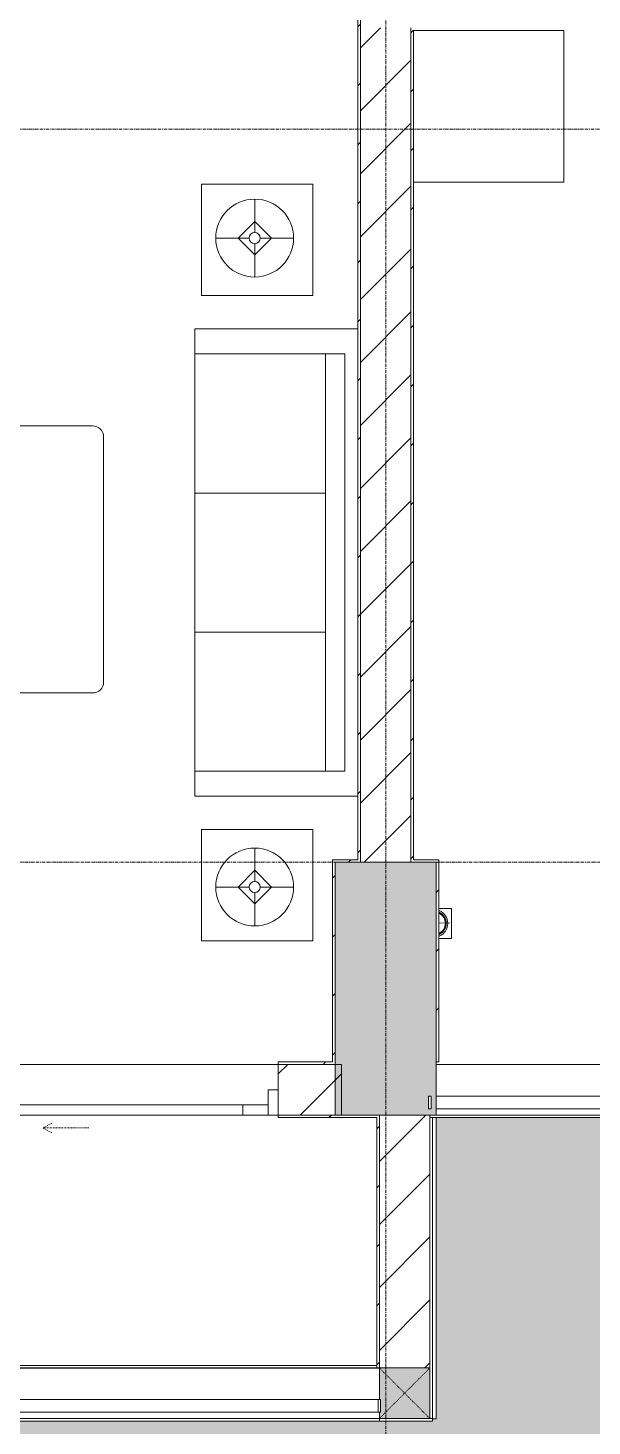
# Model space of a CAD drawing. Header units: millimetres. Extents: x 5357 to 259384, y -16348 to 109893.
# Drawn here: x 51338 to 53569, y 23307 to 28837 of the extents above; entities that cross this region are included whole.
import ezdxf

# ---------------------------------------------------------------- set-up
doc = ezdxf.new("R2010")
doc.units = ezdxf.units.MM
for name, pattern in [('Dash', [6, 3, -3]), ('Grid Line', [22.225, 12.7, -3.175, 3.175, -3.175]), ('IMPORT-CENTER _3_', [10.159999999999998, 6.35, -1.27, 1.27, -1.27])]:
    doc.linetypes.add(name, pattern=pattern)
for name, color, linetype, lineweight in [('0-1', 7, 'Continuous', 5), ('A-DOOR', 31, 'Continuous', 9), ('A-DOOR-FRAM', 31, 'Continuous', 9), ('A-DOOR-HDLN', 31, 'Dash', 9), ('A-FLOR-1', 53, 'Continuous', 9), ('A-FLOR-HRAL', 11, 'Continuous', 9), ('A-FLOR-HRAL-1', 254, 'Continuous', 9), ('A-FLOR-HRAL-2', 53, 'Continuous', 9), ('A-FLOR-PATT', 8, 'Continuous', 9), ('A-WALL', 113, 'Continuous', 9), ('A-WALL-2', 53, 'Continuous', 9), ('A-WALL-3', 113, 'Continuous', 18), ('A-WALL-PATT', 111, 'Continuous', 9), ('A-WALL-PATT-2', 53, 'Continuous', 9), ('G-IMPT', 8, 'Continuous', 9), ('G-IMPT-1', 254, 'Continuous', 9), ('G-IMPT-2', 8, 'IMPORT-CENTER _3_', 9), ('I-FURN', 30, 'Continuous', 9), ('I-FURN-1', 254, 'Continuous', 9), ('I-WALL-1', 9, 'Continuous', 18), ('I-WALL-2', 53, 'Continuous', 9), ('M-EQPM', 50, 'Continuous', 9), ('S-BEAM-1', 53, 'Continuous', 9), ('S-COLS', 52, 'Continuous', 9), ('S-COLS-1', 253, 'Continuous', 5), ('S-COLS-2', 9, 'Continuous', 18), ('S-COLS-5', 52, 'Continuous', 18), ('S-COLS-6', 52, 'Dash', 9), ('S-COLS-HDLN', 52, 'Dash', 9), ('S-GRID-1', 1, 'Grid Line', 9)]:
    doc.layers.add(name, color=color, linetype=linetype, lineweight=lineweight)
pattern_1 = [(45, (0, 0), (-116.6726188957803, 116.6726188957803), [])]
pattern_2 = [(45, (0, 0), (-124.4507934888324, 124.4507934888324), [])]

# ---------------------------------------------------------------- blocks, each defined once
blk = doc.blocks.new('NCV_TKTC_KET CAU_rvt-1-TKCS_MB CẢNH QUAN CÂY XANH')
at = {"layer": 'S-COLS-1'}
h = blk.add_hatch(color=256, dxfattribs=at)
h.paths.add_polyline_path([(52932.5642870171, 24536.93603804534), (52952.56428701636, 24536.93603804534), (52952.56428701642, 25536.93603804533), (52552.56428701644, 25536.9360380454), (52552.56428701638, 24536.93603804542), (52922.56428701711, 24536.93603804534)])
h.paths.add_polyline_path([(52922.56428701711, 24561.8647070676), (52922.56428701711, 24611.86470706758), (52932.5642870171, 24611.86470706758), (52932.5642870171, 24561.8647070676)])
at = {"layer": 'S-BEAM-1'}
blk.add_line((52727.56428701632, 23535.31038482557), (49652.63561799379, 23535.31038482558), dxfattribs=at)
at = {"layer": 'S-COLS-2'}
for p, q in [((52952.56428701636, 25536.9360380453), (52552.56428701639, 25536.93603804537)), ((52552.56428701639, 25536.93603804537), (52552.56428701632, 24536.93603804539)), ((52952.5642870163, 24536.93603804532), (52952.56428701636, 25536.9360380453)), ((52552.56428701632, 24536.93603804539), (52952.5642870163, 24536.93603804532))]:
    blk.add_line(p, q, dxfattribs=at)
blk = doc.blocks.new('MAY GIAT - MAY GIAT_dwg-348053-TKCS_MB CẢNH QUAN CÂY XANH')
at = {"layer": 'G-IMPT-1', "flags": 128}
blk.add_lwpolyline([(4.974473695688494, 596.6484654013149), (4.974473695688494, 2.28499705936074), (604.9744736956907, 2.28499705936074), (604.9744736956907, 596.6484654013149)], dxfattribs=at)
blk = doc.blocks.new('MAY GIAT - MAY GIAT-348233-TKCS_MB CẢNH QUAN CÂY XANH')
at = {"layer": 'I-FURN-1'}
for p, q in [((4.974473695576282, 596.6484654012911), (4.974473695576307, 2.284997059290624)), ((604.9744736955763, 2.284997059290624), (604.9744736955763, 596.6484654012911)), ((4.974473695576307, 2.284997059290624), (604.9744736955763, 2.284997059290624))]:
    blk.add_line(p, q, dxfattribs=at)
blk.add_blockref('MAY GIAT - MAY GIAT_dwg-348053-TKCS_MB CẢNH QUAN CÂY XANH', (0, 0))
blk = doc.blocks.new('LOBBY_SOFA_1 - LOBBY_SOFA_1-V9-TKCS_MB CẢNH QUAN CÂY XANH')
at = {"layer": 'I-FURN'}
for p, q in [((-2556.031877043275, -14.90830516926833), (-2556.031877043275, -660.0000000000033)), ((-708.0318770432656, -660.0000000000033), (-708.0318770432656, -14.90830516930557)), ((-2457.031877043275, -66.00000000000033), (-2457.031877043275, -660.0000000000033)), ((-807.0318770432661, -66.00000000000033), (-2457.031877043275, -66.00000000000033)), ((-807.0318770432661, -660.0000000000033), (-807.0318770432661, -66.00000000000036)), ((-807.0318770432661, -143.0000000000007), (-2457.031877043275, -143.0000000000007)), ((-1907.031877043272, -143.0000000000007), (-1907.031877043272, -660.0000000000033)), ((-1357.031877043269, -143.0000000000007), (-1357.031877043269, -660.0000000000033)), ((-3128.207177523057, -193.5195547443324), (-2688.207177523056, -193.5195547443324)), ((-3128.207177523057, -633.5195547443346), (-3128.207177523057, -193.5195547443324)), ((-2688.207177523056, -193.5195547443324), (-2688.207177523056, -633.5195547443346)), ((-575.8565765634854, -193.5195547443324), (-575.8565765634854, -633.5195547443346)), ((-135.8565765634831, -193.5195547443324), (-575.8565765634854, -193.5195547443324)), ((-135.8565765634831, -633.5195547443346), (-135.8565765634831, -193.5195547443324)), ((-2915.438876312456, -268.9580728429409), (-2915.438876312456, -400.9580728429414)), ((-348.6248777740852, -268.9580728429409), (-348.6248777740852, -400.9580728429414)), ((-2915.438876312456, -356.9580508429413), (-2981.438876312456, -422.9580728429414)), ((-2849.438810312455, -422.9580728429416), (-2915.438876312456, -356.9580508429414)), ((-414.6249437740855, -422.9580728429416), (-348.6248777740852, -356.9580508429412)), ((-348.6248777740852, -356.9580508429412), (-282.6248777740848, -422.9580728429416)), ((-2937.438876312455, -422.9580728429416), (-3069.438876312456, -422.9580728429416)), ((-2981.438876312456, -422.9580728429416), (-2915.438876312456, -488.9580728429418)), ((-2915.438876312456, -488.9580728429419), (-2849.438810312455, -422.9580728429416)), ((-2893.438876312456, -422.9580728429416), (-2761.438876312455, -422.9580728429416)), ((-370.6248777740853, -422.9580728429416), (-502.6248777740859, -422.9580728429416)), ((-348.6248777740852, -488.9580728429419), (-414.6249437740855, -422.9580728429416)), ((-282.6248777740848, -422.9580728429416), (-348.6248777740852, -488.9580728429419)), ((-326.624877774085, -422.9580728429416), (-194.6248777740844, -422.9580728429416)), ((-2915.438876312456, -444.9580728429417), (-2915.438876312456, -576.9580728429423)), ((-348.6248777740852, -444.9580728429417), (-348.6248777740852, -576.9580728429423)), ((-2688.207177523056, -633.5195547443346), (-3128.207177523057, -633.5195547443346)), ((-2556.031877043275, -660.0000000000033), (-708.0318770432655, -660.0000000000033)), ((-575.8565765634854, -633.5195547443346), (-135.8565765634831, -633.5195547443346)), ((-1160.302792475581, -1020.523632542165), (-2128.302792475603, -1020.523632542165)), ((-2172.302792475593, -1064.523632542172), (-2172.302792475593, -1504.523632542176)), ((-1116.302792475591, -1504.523632542176), (-1116.302792475591, -1064.523632542172)), ((-2128.302792475603, -1548.523632542166), (-1160.302792475581, -1548.523632542166))]:
    blk.add_line(p, q, dxfattribs=at)
for centre, radius in [((-2915.438876312456, -422.9580728429416), 154.0000000000009), ((-348.6248777740852, -422.9580728429416), 154.0000000000006), ((-2915.438876312456, -422.9580728429416), 22), ((-348.6248777740852, -422.9580728429416), 22.0000000000001)]:
    blk.add_circle(centre, radius, dxfattribs=at)
for centre, radius, start, end in [((-2128.302792475603, -1064.523632542172), 44.00000000002449, 89.99999999999986, 180.0000000000001), ((-1160.302792475581, -1064.523632542172), 43.99999999999, 0, 90), ((-2128.302792475603, -1504.523632542176), 44.00000000002451, 180.0000000000004, 269.9999999999995), ((-1160.302792475581, -1504.523632542176), 43.99999999999, 269.9999999999996, 0)]:
    blk.add_arc(centre, radius, start, end, dxfattribs=at)
at = {"layer": 'I-FURN-1'}
for p, q in [((-2556.031877043275, -14.90830516926833), (-2556.031877043275, -660.0000000000033)), ((-708.0318770432655, -660.0000000000033), (-708.0318770432655, -14.90830516930557)), ((-2688.207177523056, -193.5195547443324), (-3128.207177523057, -193.5195547443324)), ((-3128.207177523057, -193.5195547443324), (-3128.207177523057, -633.5195547443346)), ((-2688.207177523056, -633.5195547443346), (-2688.207177523056, -193.5195547443324)), ((-135.8565765634833, -193.5195547443407), (-575.8565765634851, -193.5195547443407)), ((-575.8565765634851, -193.5195547443407), (-575.8565765634851, -633.5195547443429)), ((-135.8565765634833, -633.5195547443429), (-135.8565765634833, -193.5195547443406)), ((-3128.207177523057, -633.5195547443346), (-2688.207177523056, -633.5195547443346)), ((-2556.031877043275, -660.0000000000033), (-708.0318770432655, -660.0000000000033)), ((-575.8565765634851, -633.5195547443429), (-135.8565765634833, -633.5195547443429)), ((-1160.302792475581, -1020.523632542165), (-2128.302792475603, -1020.523632542165)), ((-2172.302792475593, -1064.523632542172), (-2172.302792475593, -1504.523632542176)), ((-1116.302792475591, -1504.523632542176), (-1116.302792475591, -1064.523632542172)), ((-2128.302792475603, -1548.523632542166), (-1160.302792475581, -1548.523632542166))]:
    blk.add_line(p, q, dxfattribs=at)
for centre, radius, start, end in [((-2128.302792475603, -1064.523632542172), 44.00000000002456, 90, 179.9999999999999), ((-1160.302792475581, -1064.523632542172), 43.99999999999027, 1.526666247102488e-13, 90.00000000000017), ((-2128.302792475603, -1504.523632542176), 44.00000000002456, 180, 269.9999999999996), ((-1160.302792475581, -1504.523632542176), 43.99999999999, 269.9999999999996, 0)]:
    blk.add_arc(centre, radius, start, end, dxfattribs=at)
blk = doc.blocks.new('Railing - 50 x 10mm-457210-TKCS_MB CẢNH QUAN CÂY XANH')
at = {"layer": 'A-FLOR-HRAL-2'}
for p, q in [((25, 5), (-25, 5)), ((-25, 5), (-25, -5)), ((25, -5), (25, 5)), ((-25, -5), (25, -5))]:
    blk.add_line(p, q, dxfattribs=at)
blk = doc.blocks.new('Railing - Railing-641392-TKCS_MB CẢNH QUAN CÂY XANH')
at = {"layer": 'A-FLOR-HRAL-2'}
for p, q in [((31139.08842935817, 15351.17399189902), (30044.08842935743, 15351.17399189902)), ((30044.08842935742, 15301.17399189902), (31139.08842935817, 15301.17399189902))]:
    blk.add_line(p, q, dxfattribs=at)
at = {"rotation": 90.00000000000001}
for p in [(30019.08842935816, 15326.17399189902), (31144.08842935816, 15326.17399189902)]:
    blk.add_blockref('Railing - 50 x 10mm-457210-TKCS_MB CẢNH QUAN CÂY XANH', p, dxfattribs=at)
blk = doc.blocks.new('NCV_TKTC_TANG 1_rvt-1-TKCS_MB CẢNH QUAN CÂY XANH')
at = {"layer": 'A-WALL-PATT-2'}
h = blk.add_hatch(dxfattribs=at)
h.set_pattern_fill('FP_10', color=256, style=0, pattern_type=2)
h.set_pattern_definition(pattern_1)
h.paths.add_polyline_path([(52652.56428701639, 25546.93603804467), (52652.56428701652, 32236.93603804688), (52642.56428701649, 32236.93603804688), (52642.56428701642, 25546.93603804467)])
h = blk.add_hatch(dxfattribs=at)
h.set_pattern_fill('FP_10', color=256, style=0, pattern_type=2)
h.set_pattern_definition(pattern_1)
h.paths.add_polyline_path([(52852.56428701634, 25536.93603804464), (52862.56428701637, 25536.93603804464), (52862.56428701637, 28836.93603804694), (52852.56428701641, 28836.93603804694), (52852.56428701634, 25569.06477283951)])
h = blk.add_hatch(dxfattribs=at)
h.set_pattern_fill('FP_10', color=256, style=0, pattern_type=2)
h.set_pattern_definition(pattern_1)
h.paths.add_polyline_path([(52542.56428701651, 24746.93603804536), (52552.56428701655, 24746.93603804536), (52552.56428701655, 25546.93603804467), (52542.56428701651, 25546.93603804467), (52542.56428701651, 25075.93965462124)])
h = blk.add_hatch(dxfattribs=at)
h.set_pattern_fill('FP_10', color=256, style=0, pattern_type=2)
h.set_pattern_definition(pattern_1)
h.paths.add_polyline_path([(52652.56428701639, 25536.93603804471), (52652.56428701639, 25546.93603804467), (52552.56428701655, 25546.93603804467), (52552.56428701655, 25536.93603804471), (52564.07264685495, 25536.93603804471)])
h = blk.add_hatch(dxfattribs=at)
h.set_pattern_fill('FP_10', color=256, style=0, pattern_type=2)
h.set_pattern_definition(pattern_1)
h.paths.add_polyline_path([(52962.56428701649, 24746.93603804541), (52962.56428701649, 25536.93603804464), (52952.56428701645, 25536.93603804464), (52952.56428701645, 24746.93603804541)])
h = blk.add_hatch(dxfattribs=at)
h.set_pattern_fill('FP_10', color=256, style=0, pattern_type=2)
h.set_pattern_definition(pattern_1)
h.paths.add_polyline_path([(52552.56428701655, 24736.93603804538), (52552.56428701655, 24746.93603804536), (52327.56428701643, 24746.93603804536), (52327.56428701643, 24736.93603804538)])
h.paths.add_polyline_path([(49827.56428701645, 24736.93603804538), (49827.56428701645, 24746.93603804541), (49662.56428701633, 24746.93603804541), (49662.56428701633, 24736.93603804538)])
h = blk.add_hatch(dxfattribs=at)
h.set_pattern_fill('FP_10', color=256, style=0, pattern_type=2)
h.set_pattern_definition(pattern_1)
h.paths.add_polyline_path([(52727.56428701642, 24526.93603804539), (52727.56428701642, 24536.93603804534), (52327.56428701643, 24536.93603804542), (52327.56428701643, 24526.93603804539), (52717.56428701639, 24526.93603804539)])
h.paths.add_polyline_path([(49827.56428701645, 24526.93603804539), (49827.56428701645, 24536.93603804542), (49662.56428701641, 24536.93603804542), (49662.56428701641, 24526.93603804546), (49823.56428701656, 24526.93603804539)])
h = blk.add_hatch(dxfattribs=at)
h.set_pattern_fill('FP_10', color=256, style=0, pattern_type=2)
h.set_pattern_definition(pattern_1)
h.paths.add_polyline_path([(52717.56428701639, 23536.93603804537), (52727.56428701642, 23536.93603804537), (52727.56428701642, 24526.93603804539), (52717.56428701639, 24526.93603804539)])
at = {"layer": 'A-FLOR-1'}
for p, q in [((49827.5642870164, 24736.93603804535), (52327.56428701615, 24736.93603804535)), ((52327.56428701634, 24736.93603804519), (49827.56428701636, 24736.93603804516))]:
    blk.add_line(p, q, dxfattribs=at)
at = {"layer": 'A-WALL-2'}
blk.add_line((52952.56428701631, 24736.93603804534), (54052.1899402384, 24736.93603804534), dxfattribs=at)
at = {"layer": 'I-WALL-1'}
for p, q in [((52642.56428701644, 32226.93603804686), (52642.56428701637, 25546.93603804464)), ((52652.56428701633, 25546.93603804464), (52652.56428701647, 32236.93603804682)), ((52852.56428701636, 28836.9360380469), (52852.56428701628, 25536.93603804461)), ((52862.56428701632, 25546.93603804457), (52862.56428701632, 28826.93603804687)), ((52552.5642870165, 25546.93603804464), (52542.56428701646, 25546.93603804464)), ((52542.56428701646, 25546.93603804464), (52542.56428701646, 24746.93603804531)), ((52642.56428701637, 25546.93603804464), (52552.5642870165, 25546.93603804464)), ((52552.5642870165, 24746.93603804531), (52552.5642870165, 25536.93603804467)), ((52552.5642870165, 25536.93603804467), (52652.56428701633, 25536.93603804467)), ((52652.56428701633, 25536.93603804467), (52652.56428701633, 25546.93603804464)), ((52852.56428701628, 25536.93603804461), (52862.56428701632, 25536.93603804461)), ((52962.56428701644, 25546.93603804464), (52862.56428701632, 25546.93603804464)), ((52862.56428701632, 25536.93603804461), (52952.5642870164, 25536.93603804461)), ((52952.5642870164, 25536.93603804461), (52952.5642870164, 24746.93603804538)), ((52962.56428701644, 25536.93603804461), (52962.56428701644, 25546.93603804464)), ((52962.56428701644, 24746.93603804538), (52962.56428701644, 25536.93603804461)), ((52542.56428701646, 24746.93603804531), (52327.56428701639, 24746.93603804531)), ((52327.56428701639, 24746.93603804531), (52327.56428701639, 24736.93603804534)), ((52327.56428701639, 24736.93603804534), (52552.5642870165, 24736.93603804534)), ((52552.5642870165, 24736.93603804534), (52552.5642870165, 24746.93603804531)), ((52952.5642870164, 24746.93603804538), (52962.56428701644, 24746.93603804538)), ((52727.56428701636, 24536.93603804532), (52327.56428701639, 24536.93603804539)), ((52327.56428701639, 24536.93603804539), (52327.56428701639, 24526.93603804535)), ((52327.56428701639, 24526.93603804535), (52717.56428701634, 24526.93603804535)), ((52717.56428701634, 24526.93603804535), (52717.56428701634, 23536.93603804534)), ((52727.56428701636, 24526.93603804535), (52727.56428701636, 24536.93603804532)), ((52727.56428701636, 23536.93603804534), (52727.56428701636, 24526.93603804535)), ((52717.56428701634, 23536.93603804534), (52727.56428701636, 23536.93603804534))]:
    blk.add_line(p, q, dxfattribs=at)
at = {"layer": 'I-WALL-2'}
for p, q in [((49662.56428701635, 23546.93603804536), (52717.56428701634, 23546.93603804535)), ((52717.56428701634, 23536.93603804535), (49662.56428701635, 23536.93603804536))]:
    blk.add_line(p, q, dxfattribs=at)
at = {"layer": 'A-FLOR-HRAL-1'}
blk.add_blockref('Railing - Railing-641392-TKCS_MB CẢNH QUAN CÂY XANH', (22908.47585765889, 9260.690715168526), dxfattribs=at)
at = {"layer": 'I-FURN-1'}
for name, p, rotation in [('MAY GIAT - MAY GIAT-348233-TKCS_MB CẢNH QUAN CÂY XANH', (53459.21275241762, 28221.96156434929), 90), ('LOBBY_SOFA_1 - LOBBY_SOFA_1-V9-TKCS_MB CẢNH QUAN CÂY XANH', (52657.47259218572, 25090.4481562137), 270.0000000000005)]:
    blk.add_blockref(name, p, dxfattribs=dict(at, rotation=rotation))
blk = doc.blocks.new('DEG_02-DEG_03 - DEG_02-2500x2400mm-CỬA ĐI 02 CÁNH TRƯỢT-625766-TKCS_MB CẢNH QUAN CÂY XANH')
at = {"layer": 'A-DOOR'}
for p, q in [((-1110.000000000041, 100.0000000009734), (-1210.000000000008, 100.0000000009737)), ((-1210.000000000008, 100.0000000009737), (-1210.000000000008, 60.00000000097371)), ((-1210.000000000008, 60.00000000097371), (-1110.000000000041, 60.00000000097339)), ((-1110.000000000041, 60.00000000097339), (-1110.000000000041, 100.0000000009734)), ((-1110.000000000041, 100.0000000009734), (-50.00000000001205, 100.00000000097)), ((-50.00000000001219, 60.00000000096997), (-1110.000000000041, 60.00000000097339)), ((49.99999999998782, 100.0000000009696), (-50.00000000001219, 100.00000000097)), ((-50.00000000001219, 100.00000000097), (-50.00000000001219, 60.00000000096997)), ((49.99999999998773, 60.00000000096968), (-50.00000000001174, 60.00000000097)), ((-50.00000000001174, 60.00000000097), (-50.00000000001187, 20.00000000097)), ((-50.00000000001219, 60.00000000096997), (49.99999999998769, 60.00000000096964)), ((49.99999999998769, 60.00000000096964), (49.99999999998782, 100.0000000009696)), ((49.9999999999876, 20.00000000096968), (49.99999999998773, 60.00000000096968)), ((49.99999999998769, 60.00000000096968), (1109.999999999963, 60.00000000096625)), ((1209.999999999991, 60.00000000096593), (1109.999999999963, 60.00000000096625)), ((1109.999999999963, 60.00000000096625), (1109.999999999963, 20.00000000096625)), ((1209.999999999992, 20.00000000096593), (1209.999999999991, 60.00000000096593)), ((-50.00000000001187, 20.00000000097), (49.9999999999876, 20.00000000096968)), ((1109.999999999963, 20.00000000096625), (49.99999999998755, 20.00000000096968)), ((1109.999999999963, 20.00000000096625), (1209.999999999992, 20.00000000096593))]:
    blk.add_line(p, q, dxfattribs=at)
at = {"layer": 'A-DOOR-FRAM'}
for p, q in [((-1210.000000000008, 100.0000000009826), (-1250.000000000008, 100.0000000009827)), ((-1250.000000000008, 100.0000000009827), (-1250.000000000008, 9.82735759436082e-10)), ((-1210.000000000008, 9.82616263356384e-10), (-1210.000000000008, 100.0000000009826)), ((1249.999999999991, 100.000000000975), (1209.999999999992, 100.0000000009748)), ((1209.999999999992, 100.0000000009748), (1209.999999999992, 9.751556895309931e-10)), ((1249.999999999991, 9.746565554635823e-10), (1249.999999999991, 100.000000000975)), ((-1250.000000000008, 9.827399893858058e-10), (-1210.000000000008, 9.82616263356384e-10)), ((1209.999999999992, 9.751477287656132e-10), (1249.999999999991, 9.746565554635823e-10))]:
    blk.add_line(p, q, dxfattribs=at)
at = {"layer": 'A-DOOR-HDLN'}
for p, q in [((-320.3777070951292, 151.0548504054296), (-355.0187232465066, 171.0548504054297)), ((320.3777070951062, 151.0548504054296), (355.0187232464837, 171.0548504054297)), ((-500.3777070951292, 151.0548504054296), (-320.3777070951292, 151.0548504054296)), ((-320.3777070951292, 151.0548504054296), (-355.0187232465067, 131.0548504054297)), ((320.3777070951062, 151.0548504054296), (355.0187232464839, 131.0548504054297)), ((500.3777070951063, 151.0548504054296), (320.3777070951062, 151.0548504054296))]:
    blk.add_line(p, q, dxfattribs=at)
blk = doc.blocks.new('Railing - 50 x 10mm-1251311-TKCS_MB CẢNH QUAN CÂY XANH')
at = {"layer": 'A-FLOR-HRAL'}
for p, q in [((25, 5), (-25, 5)), ((-25, 5), (-25, -5)), ((25, -5), (25, 5)), ((-25, -5), (25, -5))]:
    blk.add_line(p, q, dxfattribs=at)
blk = doc.blocks.new('Railing - Railing-1602668-TKCS_MB CẢNH QUAN CÂY XANH')
at = {"layer": 'A-FLOR-HRAL'}
for p, q in [((52722.56428701625, 23412.36286042146), (49657.5642870162, 23412.36286042146)), ((49657.5642870162, 23362.36286042146), (52722.56428701625, 23362.36286042146))]:
    blk.add_line(p, q, dxfattribs=at)
at = {"rotation": 90}
for p in [(49652.5642870162, 23387.36286042146), (52727.56428701625, 23387.36286042146)]:
    blk.add_blockref('Railing - 50 x 10mm-1251311-TKCS_MB CẢNH QUAN CÂY XANH', p, dxfattribs=at)
blk = doc.blocks.new('TKTC_XREF_251221_MB TANG 1 - TKTC_XREF_260130_MB TANG 1_dwg_CUM U_DN100-V286-TKCS_MB CẢNH QUAN CÂY XANH')
at = {"layer": 'G-IMPT'}
blk.add_hatch(color=256, dxfattribs=at).paths.add_polyline_path([(23.82872155054238, -55.59088364294007), (30.50000000007969, -52.82754963077009), (43.13351365245319, -43.13351365230592), (52.82754963091736, -30.49999999993243), (58.92147540370759, -15.78796175118509), (61.00000000007276, 6.930349627509713e-11), (58.92147540369893, 15.7879617513237), (52.82754963092602, 30.50000000005371), (43.13351365244453, 43.13351365244453), (23.96314803429241, 55.5352023703716), (23.95795806871511, 51.24482338462508), (28.50000000008015, 49.36344801578703), (40.30508652770898, 40.30508652770032), (49.36344801579569, 28.50000000007149), (55.0577720985453, 14.75268557092295), (57.00000000007367, 6.930349627509713e-11), (55.05777209855396, -14.75268557078434), (49.36344801578703, -28.49999999995021), (40.30508652770898, -40.30508652754438), (23.83092173459006, -53.77206167775735)])
for radius, start, end in [(57.00000000000004, 296.6158287790049, 63.25694090270814), (61.00000000000003, 294.8654779175064, 65.00553856732843), (69.00000000000004, 291.9735938854538, 67.89452601322918)]:
    blk.add_arc((0, 0), radius, start, end, dxfattribs=at)
blk = doc.blocks.new('TKTC_XREF_251221_MB TANG 1 - TKTC_XREF_260130_MB TANG 1_dwg_$cc-V287-TKCS_MB CẢNH QUAN CÂY XANH')
at = {"layer": 'G-IMPT'}
for start, end in [(116.394467624574, 243.0324483674615), (116.4526362461572, 243.0503874012733)]:
    blk.add_arc((0, 0), 0.5000000000000003, start, end, dxfattribs=at)
at = {"layer": 'G-IMPT-2'}
blk.add_line((-0.672782923600149, 0), (-0.1925599508812214, 0), dxfattribs=at)
blk = doc.blocks.new('TKTC_XREF_251221_MB TANG 1 - TKTC_XREF_260130_MB TANG 1_dwg-4202109-TKCS_MB CẢNH QUAN CÂY XANH')
at = {"layer": 'G-IMPT'}
blk.add_line((-150189.1006034387, -375992.1125371561), (-150139.3550586912, -375992.1125371561), dxfattribs=at)
at = {"layer": 'G-IMPT', "flags": 128}
blk.add_lwpolyline([(-150139.3550586912, -375991.9673781494), (-150139.3550586912, -376111.5322745263), (-150189.1006034387, -376111.5322745263)], dxfattribs=at)
at = {"extrusion": (0, 0, -1), "xscale": 90.00000000005114, "yscale": 90.00000000005114, "zscale": -90.00000000005114, "rotation": 0.3047175217251739}
blk.add_blockref('TKTC_XREF_251221_MB TANG 1 - TKTC_XREF_260130_MB TANG 1_dwg_$cc-V287-TKCS_MB CẢNH QUAN CÂY XANH', (150206.4307539273, -376049.6438325513), dxfattribs=at)
at = {"xscale": 0.789473684210524, "yscale": 0.789473684210524, "zscale": 0.789473684210524, "rotation": 0.06930925665188988}
blk.add_blockref('TKTC_XREF_251221_MB TANG 1 - TKTC_XREF_260130_MB TANG 1_dwg_CUM U_DN100-V286-TKCS_MB CẢNH QUAN CÂY XANH', (-150207.9658279021, -376051.4022679566), dxfattribs=at)
blk = doc.blocks.new('TKTC_XREF_251221_MB TANG 1 - TKTC_XREF_251221_MB TANG 1-2038492-TKCS_MB CẢNH QUAN CÂY XANH')
blk.add_blockref('TKTC_XREF_251221_MB TANG 1 - TKTC_XREF_260130_MB TANG 1_dwg-4202109-TKCS_MB CẢNH QUAN CÂY XANH', (169499.1006034364, 384109.7188396295))
blk = doc.blocks.new('G1_SOF - BO TRU - 200x200-3050151-TKCS_MB CẢNH QUAN CÂY XANH')
at = {"layer": 'S-COLS-HDLN'}
for p, q in [((-100.0000000000001, 99.99999999999922), (100.0000000000004, -100.0000000000001)), ((100, 99.9999999999998), (-99.99999999999943, -100.0000000000007))]:
    blk.add_line(p, q, dxfattribs=at)

msp = doc.modelspace()

# ---------------------------------------------------------------- hatches: boundary and pattern name
at = {"layer": 'A-FLOR-PATT'}
h = msp.add_hatch(dxfattribs=at)
h.set_pattern_fill('FP_23', color=256, style=0, pattern_type=2)
h.set_pattern_definition([(0, (167.64, 11.176), (558.8, 558.8), [83.82, -16.764, 22.352, -16.764, -419.1]), (0, (167.64, 11.176), (558.8, 558.8), [-139.7, 83.82, -335.28]), (0, (139.7, 27.94), (558.8, 558.8), [55.88, -41.91, 83.82, -41.91, -335.28]), (0, (139.7, 27.94), (558.8, 558.8), [-223.52, 55.88, -279.4]), (0, (335.28, 251.46), (558.8, 558.8), [69.85, -27.94, 69.85, -391.16]), (0, (55.88, 363.22), (558.8, 558.8), [27.94, -55.88, 27.94, -447.04]), (90, (111.76, 363.22), (-558.8, 558.8), [50.292, -508.508]), (90, (279.4, 27.94), (-558.8, 558.8), [55.88, -502.92]), (90, (419.1, 251.46), (-558.8, 558.8), [55.88, -502.92]), (45, (352.044, 22.352), (0, 558.7996191140434), [55.88, -734.383]), (135, (206.756, 22.352), (-558.7996191140434, 0), [55.88, -734.383]), (63.435, (335.28, 25.146), (-0.0004991250022783333, 558.800095780907), [55.88, -1193.635]), (75.964, (307.34, 27.94), (-0.002374519930697261, 558.8003823292909), [55.88, -2248.110999999999]), (75.964, (447.04, 251.46), (-0.002374519930697261, 558.8003823292909), [44.70399999999999, -2259.287]), (75.964, (122.936, 363.22), (-0.002374519930697261, 558.8003823292909), [39.11599999999999, -2264.875]), (104.036, (251.46, 27.94), (0.002374519930782526, 558.8003823292909), [55.88, -2248.111]), (104.036, (391.16, 251.46), (0.002374519930782526, 558.8003823292909), [44.70399999999999, -2259.287]), (104.036, (100.584, 363.22), (0.002374519930782526, 558.8003823292909), [39.116, -2264.875]), (116.565, (223.52, 25.146), (0.0004991250023351768, 558.800095780907), [55.88, -1193.634])])
h.paths.add_polyline_path([(73117.56428701583, 20988.22802957538), (73127.56428701583, 20988.22802957538), (73127.56428701583, 23327.36286042142), (65842.56428701639, 23327.36286042144), (65842.56428701639, 24526.93603804463), (61137.56428701625, 24526.93603804465), (61137.56428701625, 23327.36286042144), (57652.56428701626, 23327.36286042144), (57652.56428701629, 23337.36286042149), (57642.5642870163, 23337.36286042149), (57642.5642870163, 24526.93603804463), (52952.5642870164, 24526.93603804468), (52952.5642870164, 23335.3103848256), (52937.56428701631, 23335.3103848256), (52935.93863379673, 23326.93603804525), (49442.56428701628, 23326.93603804525), (49442.56428701628, 24527.36286042136), (45852.56428701629, 24527.36286042136), (45852.56428701629, 24535.3103848254), (44802.56428701618, 24535.3103848254), (44802.56428701618, 24527.36286042136), (44812.56428701619, 24527.36286042136), (44812.56428701619, 20988.22802957544), (63457.96585494822, 20988.2280295754)])
at = {"layer": 'A-WALL-PATT'}
h = msp.add_hatch(dxfattribs=at)
h.set_pattern_fill('FP_1', color=256, style=0, pattern_type=2)
h.set_pattern_definition(pattern_2)
h.paths.add_polyline_path([(52852.56428701631, 25536.9360380454), (52852.56428701631, 28836.93603804777), (52652.56428701628, 28836.93603804777), (52652.56428701628, 25536.9360380454)])
h.paths.add_polyline_path([(52852.56428701631, 29036.9360380478), (52852.56428701631, 32236.98673447358), (52652.56428701628, 32236.98673447358), (52652.56428701628, 29036.9360380478)])
h = msp.add_hatch(dxfattribs=at)
h.set_pattern_fill('FP_1', color=256, style=0, pattern_type=2)
h.set_pattern_definition(pattern_2)
h.paths.add_polyline_path([(49652.56428701627, 24536.93603804534), (49827.56428701614, 24536.93603804534), (49827.56428701614, 24736.93603804538), (49652.56428701627, 24736.93603804538), (49652.56428701627, 24582.81453640298)])
h.paths.add_polyline_path([(52577.56428701632, 24536.93603804534), (52577.56428701632, 24736.93603804538), (52327.5642870162, 24736.93603804538), (52327.5642870162, 24536.93603804534), (52564.07264685495, 24536.93603804534)])
h = msp.add_hatch(dxfattribs=at)
h.set_pattern_fill('FP_1', color=256, style=0, pattern_type=2)
h.set_pattern_definition(pattern_2)
h.paths.add_polyline_path([(52927.56428701642, 23536.93603804537), (52927.56428701642, 24536.93603804529), (52727.56428701639, 24536.93603804529), (52727.56428701639, 23536.93603804537)])
at = {"layer": 'S-COLS-1'}
msp.add_hatch(color=256, dxfattribs=at).paths.add_polyline_path([(52732.56428701631, 23336.93603804542), (52927.56428701647, 23336.93603804542), (52927.56428701647, 23536.93603804537), (52727.56428701645, 23536.93603804537), (52727.56428701645, 23412.36286042149), (52732.56428701631, 23412.36286042149), (52732.56428701631, 23362.36286042149), (52727.56428701645, 23362.36286042149), (52727.56428701645, 23336.93603804542)])

# ---------------------------------------------------------------- linework, layer by layer
at = {"layer": 'A-WALL'}
for p, q in [((49827.56428701612, 24736.93603804534), (52327.56428701612, 24736.93603804533)), ((54052.56428701703, 24526.93603804464), (52937.56428701632, 24526.93603804464)), ((52952.5642870163, 24536.93603804464), (54052.49295604246, 24536.93603804464)), ((52952.56428701635, 24526.93603804465), (52952.56428701635, 23335.31038482556)), ((52727.56428701634, 23536.93603804534), (52927.56428701636, 23536.93603804534)), ((49652.56428701623, 23336.93603804523), (52727.56428701634, 23336.93603804522)), ((52727.56428701634, 23326.93603804522), (49652.56428701623, 23326.93603804523)), ((52952.56428701635, 23335.31038482556), (52937.56428701626, 23335.31038482556))]:
    msp.add_line(p, q, dxfattribs=at)
at = {"layer": 'A-WALL-3'}
for p, q in [((52652.56428701623, 28836.93603804774), (52652.56428701623, 25536.93603804537)), ((52852.56428701625, 25536.93603804537), (52852.56428701625, 28836.93603804774)), ((52652.56428701623, 25536.93603804537), (52852.56428701625, 25536.93603804537)), ((52577.56428701626, 24736.93603804534), (52327.56428701615, 24736.93603804534)), ((52327.56428701615, 24736.93603804534), (52327.56428701615, 24636.93603804436)), ((52577.56428701626, 24536.93603804532), (52577.56428701626, 24736.93603804534)), ((52327.56428701615, 24536.93603804532), (52577.56428701626, 24536.93603804532)), ((52727.56428701634, 24536.93603804525), (52727.56428701634, 23536.93603804534)), ((52927.56428701636, 24536.93603804525), (52727.56428701634, 24536.93603804525)), ((52927.56428701636, 24536.93603804525), (52927.56428701636, 23337.36286042137)), ((52937.56428701632, 24526.93603804466), (52927.56428701636, 24526.93603804466)), ((52937.56428701632, 23337.36286042137), (52937.56428701632, 24526.93603804466)), ((52937.56428701625, 23336.93603804525), (52727.56428701634, 23336.93603804525)), ((52727.56428701634, 23336.93603804525), (52727.56428701634, 23326.93603804521)), ((52927.56428701636, 23337.36286042137), (52937.56428701632, 23337.36286042137)), ((52937.56428701625, 23326.93603804521), (52937.56428701625, 23336.93603804525)), ((52727.56428701634, 23326.93603804521), (52937.56428701625, 23326.93603804521))]:
    msp.add_line(p, q, dxfattribs=at)
at = {"layer": 'S-COLS'}
msp.add_line((52927.56428701642, 23536.93603804534), (52727.5642870164, 23536.93603804534), dxfattribs=at)
at = {"layer": 'S-COLS-5'}
for p, q in [((52727.5642870164, 23536.93603804534), (52727.5642870164, 23412.36286042146)), ((52927.56428701642, 23336.93603804538), (52927.56428701642, 23536.93603804534)), ((52727.5642870164, 23362.36286042146), (52727.5642870164, 23336.93603804538)), ((52727.5642870164, 23336.93603804538), (52927.56428701642, 23336.93603804538))]:
    msp.add_line(p, q, dxfattribs=at)
at = {"layer": 'S-GRID-1'}
for p, q in [((52752.56428701628, 20960.60739034455), (52752.56428701637, 80482.7337785056)), ((130319.2936210015, 28436.93603804508), (29351.79127122151, 28436.9360380454)), ((127525.2936210015, 25536.9360380451), (32145.79127122151, 25536.93603804516)), ((130319.2936210015, 24536.9360380451), (29351.79127122149, 24536.93603804543))]:
    msp.add_line(p, q, dxfattribs=at)

# ---------------------------------------------------------------- block references
at = {"layer": '0-1'}
for name in ['NCV_TKTC_KET CAU_rvt-1-TKCS_MB CẢNH QUAN CÂY XANH', 'NCV_TKTC_TANG 1_rvt-1-TKCS_MB CẢNH QUAN CÂY XANH']:
    msp.add_blockref(name, (0, 0), dxfattribs=at)
at = {"layer": 'A-DOOR', "rotation": 180}
msp.add_blockref('DEG_02-DEG_03 - DEG_02-2500x2400mm-CỬA ĐI 02 CÁNH TRƯỢT-625766-TKCS_MB CẢNH QUAN CÂY XANH', (51077.56428701611, 24636.93603804534), dxfattribs=at)
at = {"layer": 'A-FLOR-HRAL'}
msp.add_blockref('Railing - Railing-1602668-TKCS_MB CẢNH QUAN CÂY XANH', (0, 0), dxfattribs=at)
at = {"layer": 'M-EQPM'}
msp.add_blockref('TKTC_XREF_251221_MB TANG 1 - TKTC_XREF_251221_MB TANG 1-2038492-TKCS_MB CẢNH QUAN CÂY XANH', (33652.56428701885, 17236.93603804514), dxfattribs=at)
at = {"layer": 'S-COLS-6'}
msp.add_blockref('G1_SOF - BO TRU - 200x200-3050151-TKCS_MB CẢNH QUAN CÂY XANH', (52827.56428701639, 23436.93603804535), dxfattribs=at)

doc.saveas('drawing.dxf')
